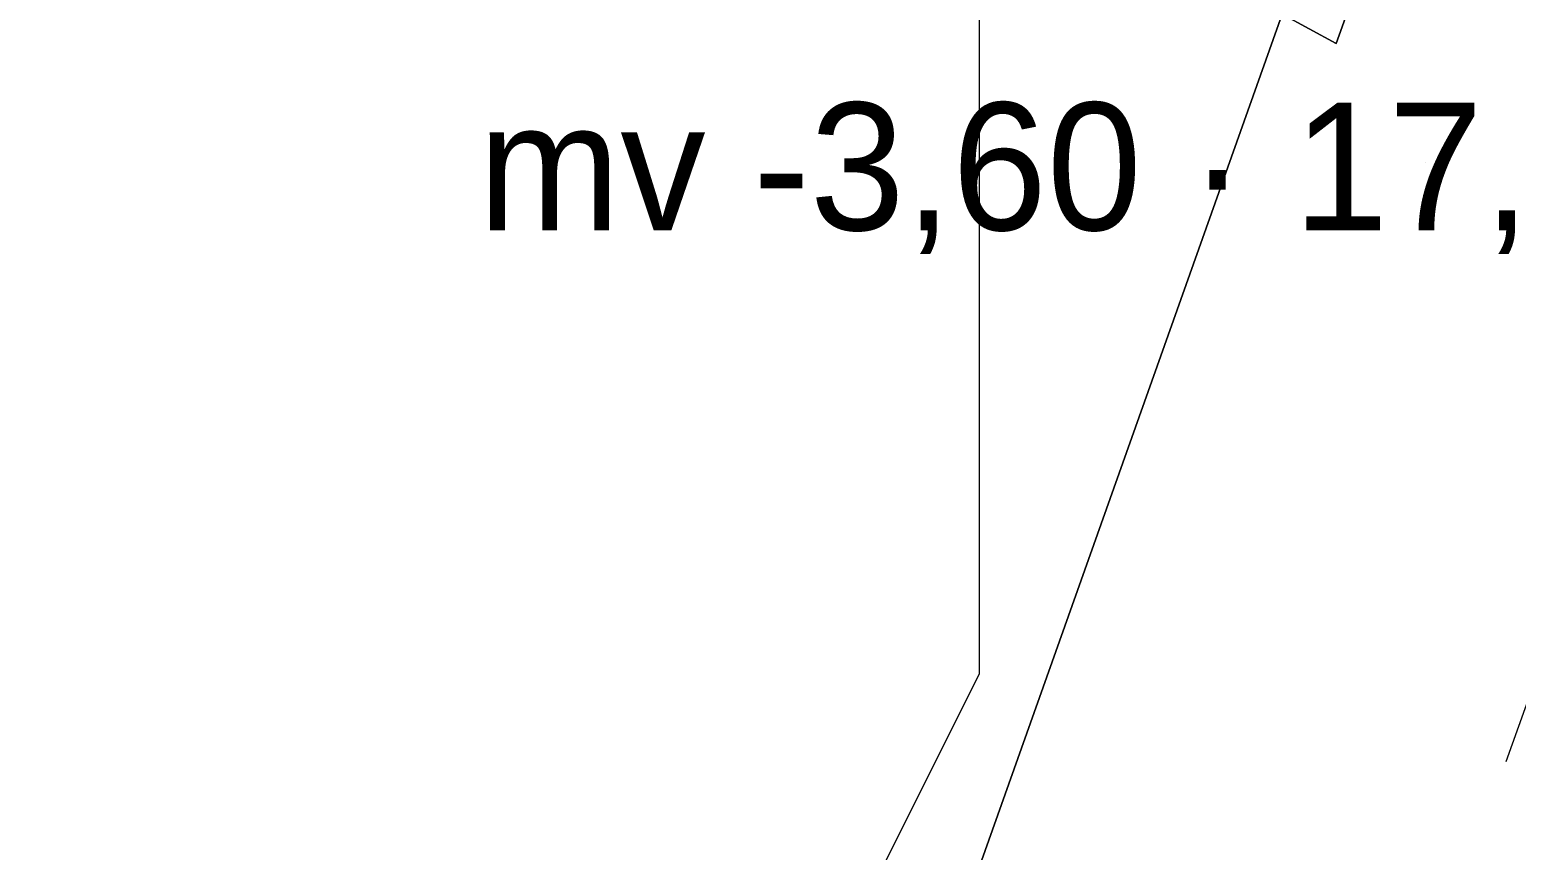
# Model space of a CAD drawing. Header units: metres. Extents: x 0 to 105485, y 0 to 425721.
# Drawn here: x 104675.8 to 104686.29, y 425176.26 to 425182.04 of the extents above; entities that cross this region are included whole.
import ezdxf
from ezdxf.enums import TextEntityAlignment as Align

# ---------------------------------------------------------------- set-up
doc = ezdxf.new("R2010")
doc.units = ezdxf.units.M
doc.header["$MEASUREMENT"] = 0
doc.linetypes.add('KG-PERCEEL-SO', pattern=[19, 5.5, -4, 5.5, -4])
for name, color, linetype, lineweight in [('B-XX-GK-KADEMUUR-G', 150, 'Continuous', 18), ('B-XX-IE-MEUBILAIR_WATERWEGMEUBILAIR-G', 150, 'Continuous', 18), ('B-XX-KG-GRENS_PERCEEL-G', 150, 'KG-PERCEEL-SO', 18), ('B-XX-MO-ONDERZOEK_SONDERING-T', 90, 'Continuous', 18), ('B-XX-OG-GRENS-G', 7, 'Continuous', 18), ('B-XX-OG-WATER_HAVEN-G', 170, 'Continuous', 18)]:
    doc.layers.add(name, color=color, linetype=linetype, lineweight=lineweight)

msp = doc.modelspace()

# ---------------------------------------------------------------- linework, layer by layer
at = {"layer": 'B-XX-GK-KADEMUUR-G', "ltscale": 0.5}
msp.add_lwpolyline([(104656.653, 425237.635), (104645.067, 425225.027), (104633.832, 425212.744), (104630.988, 425209.689), (104630, 425208.595), (104630, 425207.895), (104655.534, 425235.724), (104669.156, 425226.719), (104683.563, 425217.04), (104694.868, 425209.36), (104693.117, 425204.476), (104685.019, 425181.946), (104684.636, 425182.153), (104673.214, 425150), (104682.312, 425150), (104686.323, 425173.241), (104687.603, 425180.661), (104686.578, 425181.02), (104695.148, 425204.934), (104695.964, 425207.146), (104696.101, 425207.506), (104697.258, 425210.559), (104683.724, 425219.219), (104669.77, 425228.608)], close=True, dxfattribs=at)
at = {"layer": 'B-XX-IE-MEUBILAIR_WATERWEGMEUBILAIR-G', "color": 0, "true_color": 0x604a38}
msp.add_polyline3d([(104685.651, 425181.109, 2.08), (104685.651, 425181.109, 3.58)], dxfattribs=at)
at = {"layer": 'B-XX-KG-GRENS_PERCEEL-G', "ltscale": 0.5, "flags": 128}
msp.add_lwpolyline([(104676.75, 425150), (104679.654, 425158.217), (104683.215, 425168.453), (104687.57, 425180.675)], dxfattribs=at)
at = {"layer": 'B-XX-OG-GRENS-G'}
msp.add_polyline3d([(104682.5, 425217.5, 0.509), (104687.5, 425212.5, 0.393), (104687.5, 425197.5, 2.218), (104687.5, 425192.5, 2.196), (104682.5, 425182.5, 2.247), (104682.5, 425177.5, 1.937), (104677.5, 425167.5, 2.261)], dxfattribs=at)
at = {"layer": 'B-XX-OG-WATER_HAVEN-G', "ltscale": 0.5}
msp.add_lwpolyline([(104630, 425150), (104673.214, 425150), (104684.636, 425182.153), (104685.019, 425181.946), (104693.117, 425204.476), (104694.868, 425209.36), (104683.563, 425217.04), (104669.156, 425226.719), (104655.534, 425235.724), (104630, 425207.895)], close=True, dxfattribs=at)

# ---------------------------------------------------------------- texts
at = {"layer": 'B-XX-MO-ONDERZOEK_SONDERING-T', "color": 10, "lineweight": 18}
msp.add_text('mv -3,60 · 17,1 m', height=0.9, dxfattribs=at).set_placement((104683.68, 425181.08), align=Align.MIDDLE_CENTER)

doc.saveas('drawing.dxf')
